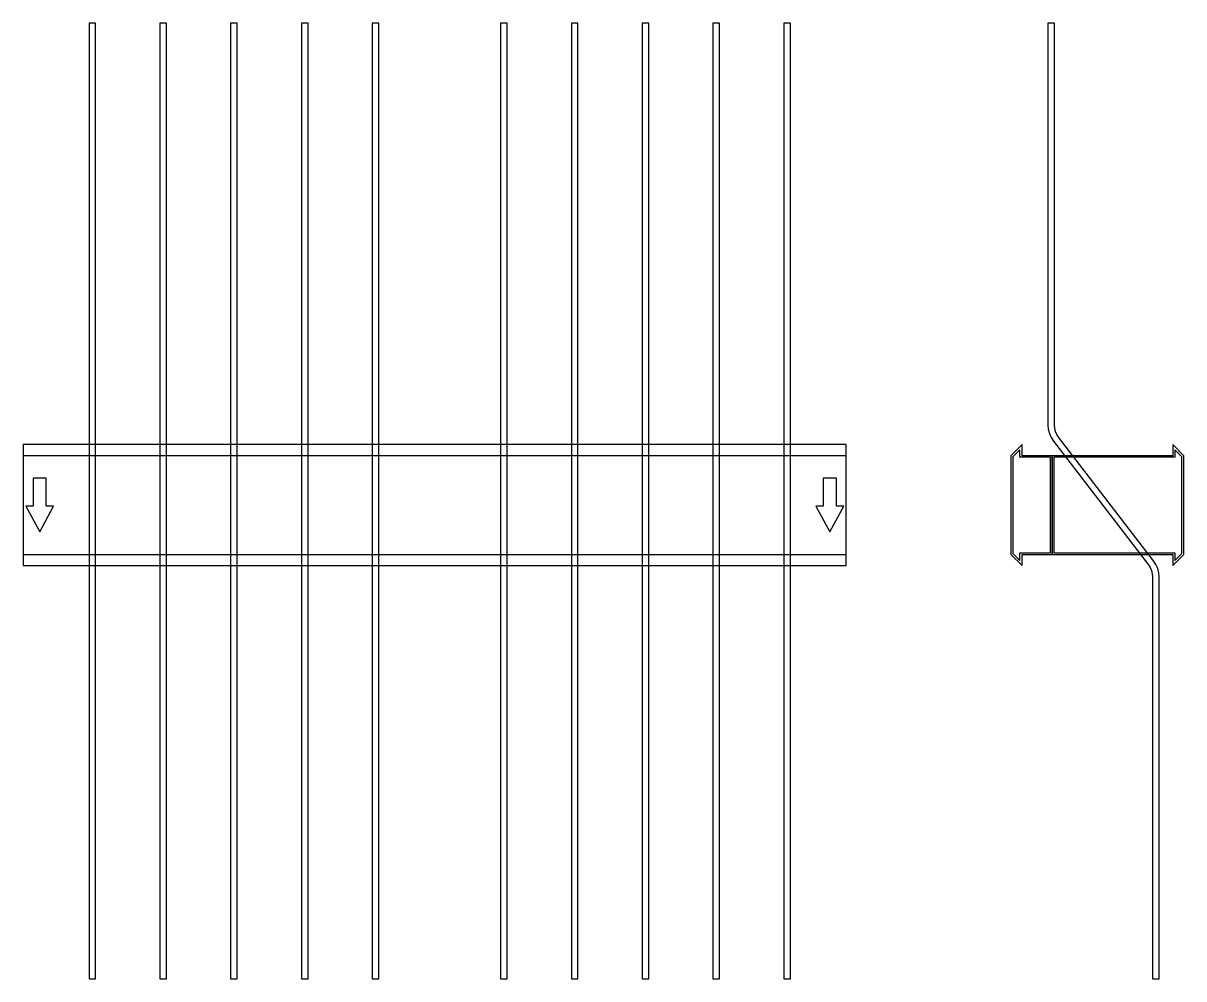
# Model space of a CAD drawing. Extents: x 0 to 1410, y -575 to 585.
import ezdxf

# ---------------------------------------------------------------- set-up
doc = ezdxf.new("R2010")
doc.units = 0
doc.layers.add('Halfen', color=7, linetype='CONTINUOUS')

msp = doc.modelspace()

# ---------------------------------------------------------------- linework, layer by layer
at = {"layer": 'Halfen', "color": 7}
for points in [[(88, -575.304), (88, 585.215), (80, 585.215), (80, -575.304)], [(174, -575.304), (174, 585.215), (166, 585.215), (166, -575.304)], [(260, -575.304), (260, 585.215), (252, 585.215), (252, -575.304)], [(346, -575.304), (346, 585.215), (338, 585.215), (338, -575.304)], [(432, -575.304), (432, 585.215), (424, 585.215), (424, -575.304)], [(588, -575.304), (588, 585.215), (580, 585.215), (580, -575.304)], [(674, -575.304), (674, 585.215), (666, 585.215), (666, -575.304)], [(760, -575.304), (760, 585.215), (752, 585.215), (752, -575.304)], [(846, -575.304), (846, 585.215), (838, 585.215), (838, -575.304)], [(932, -575.304), (932, 585.215), (924, 585.215), (924, -575.304)], [(1380, -575.304), (1380, -87.304), (1379.573, -82.091), (1378.302, -77.018), (1376.221, -72.219), (1373.387, -67.824), (1257.96, 82.605), (1255.834, 85.902), (1254.274, 89.501), (1253.321, 93.306), (1253, 97.215), (1253, 585.215), (1245, 585.215), (1245, 97.215), (1245.427, 92.002), (1246.698, 86.929), (1248.779, 82.13), (1251.613, 77.735), (1367.04, -72.694), (1369.166, -75.99), (1370.726, -79.589), (1371.679, -83.394), (1372, -87.304), (1372, -575.304)], [(0, -73.5), (1000, -73.5), (1000, 73.5), (0, 73.5)], [(1250, -60), (1250, 60), (1213.5, 60), (1213.5, 73.5), (1200, 60), (1200, -60), (1213.5, -73.5), (1213.5, -60)], [(1410, -60), (1410, 60), (1396.5, 73.5), (1396.5, 60), (1250, 60), (1250, -60), (1396.5, -60), (1396.5, -73.5)], [(0, -60), (1000, -60), (1000, 60), (0, 60)], [(1248, -58), (1248, 58), (1211, 58), (1211, 67.25), (1202.5, 58.75), (1202.5, -58.75), (1211, -67.25), (1211, -58)], [(1407.5, -58.75), (1407.5, 58.75), (1399, 67.25), (1399, 58), (1252, 58), (1252, -58), (1399, -58), (1399, -67.25)], [(20, -32.5), (37, -1.5), (28, -1.5), (28, 32.5), (12, 32.5), (12, -1.5), (3, -1.5)], [(980, -32.5), (997, -1.5), (988, -1.5), (988, 32.5), (972, 32.5), (972, -1.5), (963, -1.5)]]:
    msp.add_lwpolyline(points, close=True, dxfattribs=at)

doc.saveas('drawing.dxf')
